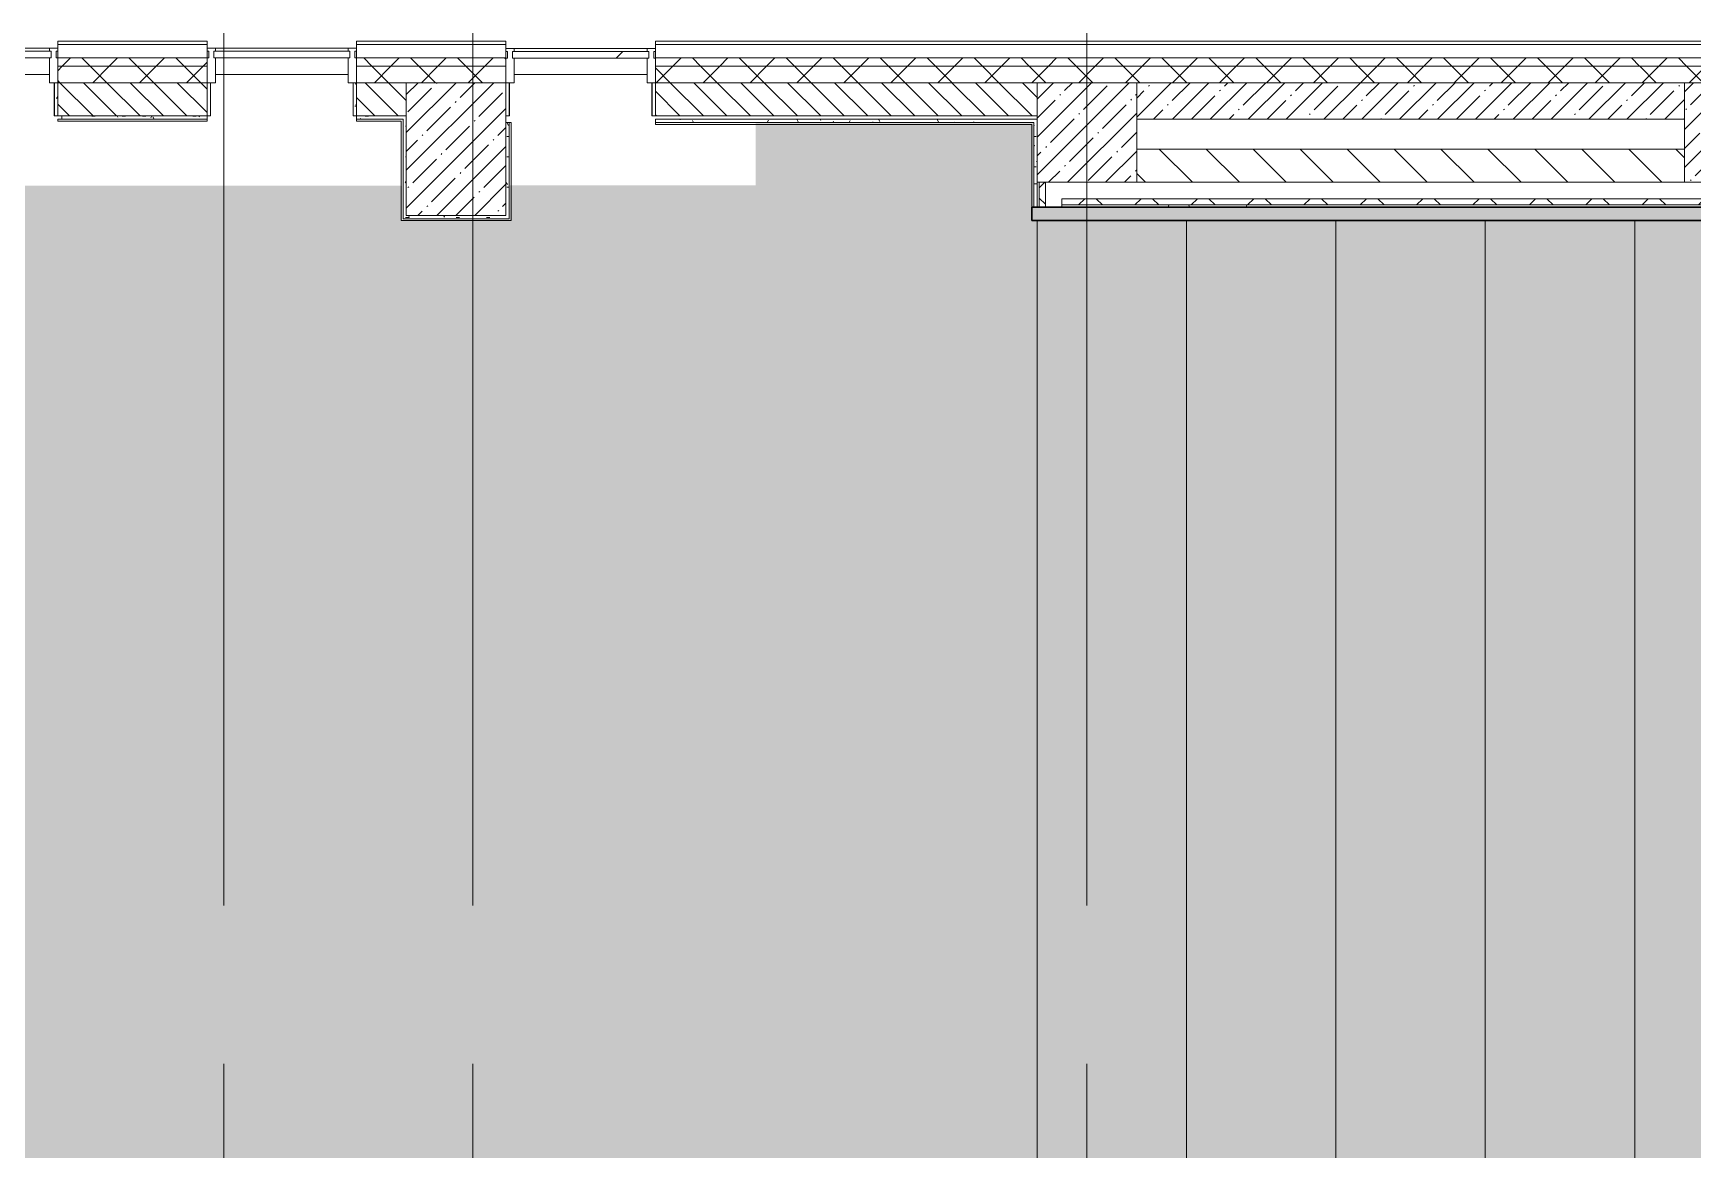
# Model space of a CAD drawing. Header units: millimetres. Extents: x -625 to 415037, y -3642 to 102118.
# Drawn here: x 164635 to 174632, y 95213 to 101937 of the extents above; entities that cross this region are included whole.
import ezdxf

# ---------------------------------------------------------------- set-up
doc = ezdxf.new("R2010")
doc.units = ezdxf.units.MM
doc.linetypes.add('Осевая', pattern=[6350, 1270, -952.5, 3175, -952.5])
doc.layers.add('A-AREA-PATT-1', color=7, linetype='Continuous', lineweight=5, true_color=0xa5bae0, transparency=1)
for name, color, linetype, lineweight in [('A-GLAZ-CURT', 7, 'Continuous', 9), ('A-GLAZ-CURT-1', 7, 'Continuous', 5), ('A-GLAZ-CURT-2', 7, 'Continuous', 20), ('A-GLAZ-CWMG', 7, 'Continuous', 9), ('A-GLAZ-CWMG-1', 7, 'Continuous', 20), ('A-WALL', 7, 'Continuous', 5), ('A-WALL-2', 7, 'Continuous', 30), ('I-WALL', 7, 'Continuous', 5), ('S-COLS', 7, 'Continuous', 9), ('S-COLS-1', 7, 'Continuous', 5), ('S-STRS', 7, 'Continuous', 9), ('Оси', 7, 'Continuous', 9), ('Оси-2', 7, 'Осевая', 9)]:
    doc.layers.add(name, color=color, linetype=linetype, lineweight=lineweight)
for name, color, linetype, lineweight, true_color in [('A-WALL-1', 9, 'Continuous', 5, 0x808080), ('A-WALL-FNSH-1', 9, 'Continuous', 5, 0x808080), ('S-STRS-1', 7, 'Continuous', 9, 0xeef6ff)]:
    doc.layers.add(name, color=color, linetype=linetype, lineweight=lineweight, true_color=true_color)
pattern_1 = [(45, (148772.12, 0), (-141.4214, 141.4214), []), (135, (148772.12, 0), (-141.4214, -141.4214), [])]
pattern_2 = [(0, (148772.123, 0), (243.84, 60.96), [20.117, -162.763, 20.117, -162.763, -975.36]), (0, (148772.123, 0), (243.84, 60.96), [-365.76, 20.117, -345.643, 20.117, -162.763, -426.72]), (0, (148772.123, 0), (243.84, 60.96), [-914.4, 20.117, -101.803, 20.117, -284.683]), (120, (148863.563, 30.48), (-174.71291, 180.69163), [20.117, -162.763, 20.117, -162.763, -975.36]), (120, (148863.563, 30.48), (-174.71291, 180.69163), [-365.76, 20.117, -345.643, 20.117, -162.763, -426.72]), (120, (148863.563, 30.48), (-174.71291, 180.69163), [-914.4, 20.117, -101.803, 20.117, -284.683]), (240, (148894.043, 152.4), (-69.12709, -241.65163), [20.117, -162.763, 20.117, -162.763, -975.36]), (240, (148894.043, 152.4), (-69.12709, -241.65163), [-365.76, 20.117, -345.643, 20.117, -162.763, -426.72]), (240, (148894.043, 152.4), (-69.12709, -241.65163), [-914.4, 20.117, -101.803, 20.117, -284.683])]
pattern_3 = [(135, (148772.12, 0), (-169.7056, -169.7056), []), (225, (148772.12, 0), (169.7056, -169.7056), [])]

# ---------------------------------------------------------------- blocks, each defined once
blk = doc.blocks.new('BSC_Колонна _Прямоугольная - 600х600-V297-Объем проектирования 2 этажа')
at = {"layer": 'S-COLS-1'}
h = blk.add_hatch(dxfattribs=at)
h.set_pattern_fill('FP_29', color=256, style=0, pattern_type=2)
h.set_pattern_definition([(45, (-26110, -26800), (-114.04925, 114.04925), []), (45, (-25995.95, -26800), (-114.04925, 114.04925), [201.613, -40.323, 6.706, -33.617])])
h.paths.add_polyline_path([(300, -300), (300, 300), (-300, 300), (-300, -300)])
for p, q in [((300, 300), (-300, 300)), ((-300, 300), (-300, -300)), ((300, -300), (300, 300)), ((-300, -300), (300, -300))]:
    blk.add_line(p, q, dxfattribs=at)
blk = doc.blocks.new('Прямоугольный импост - Импост структурный с накладкой - 190мм-22856075-Объем проектирования 2 этажа')
at = {"layer": 'A-GLAZ-CWMG-1'}
for p, q in [((0, 190), (-50, 190)), ((-50, 190), (-50, 40)), ((0, 40), (0, 190)), ((-50, 40), (-40, 40)), ((-40, 0), (-50, 0)), ((-50, 0), (-50, -17)), ((-40, 40), (-40, 0)), ((-10, 0), (-10, 40)), ((-10, 40), (0, 40)), ((0, 0), (-10, 0)), ((0, -17), (0, 0)), ((-50, -17), (0, -17))]:
    blk.add_line(p, q, dxfattribs=at)
blk = doc.blocks.new('Прямоугольный импост - Импост структурный с накладкой - 190мм-V301-Объем проектирования 2 этажа')
at = {"layer": 'A-GLAZ-CWMG-1'}
for p, q in [((0, 190), (-50, 190)), ((-50, 190), (-50, 40)), ((0, 40), (0, 188.3)), ((-50, 40), (-40, 40)), ((-40, 0), (-50, 0)), ((-50, 0), (-50, -17)), ((-40, 40), (-40, 0)), ((-10, 0), (-10, 40)), ((-10, 40), (0, 40)), ((0, 0), (-10, 0)), ((0, -17), (0, 0)), ((-50, -17), (0, -17))]:
    blk.add_line(p, q, dxfattribs=at)
blk = doc.blocks.new('Системная панель - Стекло - 40мм-V317-Объем проектирования 2 этажа')
at = {"layer": 'A-GLAZ-CURT-1'}
h = blk.add_hatch(dxfattribs=at)
h.set_pattern_fill('FP_51', color=256, style=0, pattern_type=2)
h.set_pattern_definition([(45, (-17560.26, -27090), (-565.685, 565.685), [400, -1200]), (45, (-17960.26, -27290), (-565.685, 565.685), [1200, -400]), (45, (-17160.26, -27490), (-565.685, 565.685), [400, -1200])])
h.paths.add_polyline_path([(400, -40), (410, -40), (410, 0), (-410, 0), (-410, -40), (97.4, -40)])
at = {"layer": 'A-GLAZ-CURT-2'}
for p, q in [((410, 0), (-410, 0)), ((-410, 0), (-410, -40)), ((-410, -40), (410, -40)), ((410, -40), (410, 0))]:
    blk.add_line(p, q, dxfattribs=at)
blk = doc.blocks.new('Системная панель - Стекло - 40мм-V318-Объем проектирования 2 этажа')
at = {"layer": 'A-GLAZ-CURT-1'}
h = blk.add_hatch(dxfattribs=at)
h.set_pattern_fill('FP_52', color=256, style=0, pattern_type=2)
h.set_pattern_definition([(45, (-19360.26, -27088.3), (-565.685, 565.685), [400, -1200]), (45, (-19760.26, -27288.3), (-565.685, 565.685), [1200, -400]), (45, (-18960.26, -27488.3), (-565.685, 565.685), [400, -1200])])
h.paths.add_polyline_path([(-257.1, -40), (410, -38.3), (410, 0), (-410, 0), (-410, -40), (-400, -40)])
at = {"layer": 'A-GLAZ-CURT-2'}
for p, q in [((410, 0), (-410, 0)), ((-410, 0), (-410, -40)), ((-410, -40), (410, -40)), ((410, -40), (410, 0))]:
    blk.add_line(p, q, dxfattribs=at)
blk = doc.blocks.new('Прямоугольный импост - Импост структурный с накладкой - 160мм Темный-33186089-Объем проектирования 2 этажа')
at = {"layer": 'A-GLAZ-CWMG'}
for p, q in [((16960.3, 27307), (17760.3, 27307)), ((16960.3, 27150), (17760.3, 27150))]:
    blk.add_line(p, q, dxfattribs=at)
blk = doc.blocks.new('Прямоугольный импост - Импост структурный с накладкой - 190мм-V342-Объем проектирования 2 этажа')
at = {"layer": 'A-GLAZ-CWMG-1'}
for p, q in [((-50, 40), (-50, 190)), ((-50, 190), (0, 190)), ((0, 190), (0, 40)), ((-40, 40), (-50, 40)), ((-50, -17), (-50, 0)), ((-50, 0), (-40, 0)), ((-40, 0), (-40, 40)), ((-10, 40), (-10, 0)), ((0, 40), (-10, 40)), ((-10, 0), (0, 0)), ((0, 0), (0, -17)), ((0, -17), (-50, -17))]:
    blk.add_line(p, q, dxfattribs=at)
blk = doc.blocks.new('Прямоугольный импост - Импост структурный с накладкой - 190мм-22856073-Объем проектирования 2 этажа')
at = {"layer": 'A-GLAZ-CWMG-1'}
for p, q in [((-50, 40), (-50, 190)), ((-50, 190), (0, 190)), ((0, 190), (0, 40)), ((-40, 40), (-50, 40)), ((-50, -17), (-50, 0)), ((-50, 0), (-40, 0)), ((-40, 0), (-40, 40)), ((-10, 40), (-10, 0)), ((0, 40), (-10, 40)), ((-10, 0), (0, 0)), ((0, 0), (0, -17)), ((0, -17), (-50, -17))]:
    blk.add_line(p, q, dxfattribs=at)
blk = doc.blocks.new('BSC_Колонна _Прямоугольная - 600х600-V356-Объем проектирования 2 этажа')
at = {"layer": 'S-COLS-1'}
h = blk.add_hatch(dxfattribs=at)
h.set_pattern_fill('FP_102', color=256, style=0, pattern_type=2)
h.set_pattern_definition([(45, (-22210, -26800), (-114.04925, 114.04925), []), (45, (-22095.95, -26800), (-114.04925, 114.04925), [201.613, -40.323, 6.706, -33.617])])
h.paths.add_polyline_path([(300, -300), (300, 300), (-300, 300), (-300, -300), (-150, -300)])
for p, q in [((300, 300), (-300, 300)), ((-300, 300), (-300, -300)), ((300, -300), (300, 300)), ((-300, -300), (300, -300))]:
    blk.add_line(p, q, dxfattribs=at)
blk = doc.blocks.new('Перекрытия 3 - Перекрытия 4-20977624-Объем проектирования 2 этажа')
at = {"layer": 'S-STRS-1'}
for points in [[(21910, 20500), (22810, 20500), (22810, 26270.4), (21910, 26270.4), (21910, 21105.5)], [(23390, 20500), (23710, 20500), (23710, 26270.4), (22810, 26270.4), (22810, 20500)], [(24590, 20500), (24610, 20500), (24610, 26270.4), (23710, 26270.4), (23710, 20500), (24290, 20500)], [(25510, 20500), (25510, 26270.4), (24610, 26270.4), (24610, 20500), (25490, 20500)], [(26390, 20500), (26410, 20500), (26410, 26270.4), (25510, 26270.4), (25510, 20500), (26090, 20500)], [(27290, 20500), (27310, 20500), (27310, 26270.4), (26410, 26270.4), (26410, 20500), (26990, 20500)], [(28190, 20500), (28210, 20500), (28210, 26270.4), (27310, 26270.4), (27310, 20500), (27890, 20500)], [(28210, 20500), (29110, 20500), (29110, 26270.4), (28210, 26270.4), (28210, 21105.5)], [(29690, 20500), (30010, 20500), (30010, 26270.4), (29110, 26270.4), (29110, 20500)]]:
    blk.add_hatch(color=256, dxfattribs=at).paths.add_polyline_path(points)
h = blk.add_hatch(color=256, dxfattribs=at)
h.paths.add_polyline_path([(30449, 20500), (30449, 22000), (30010, 22000), (30010, 20500)])
h.paths.add_polyline_path([(30449, 22600), (30449, 26270.4), (30010, 26270.4), (30010, 22600)])
at = {"layer": 'S-STRS'}
for p, q in [((21910, 26270.4), (21910, 20500)), ((22810, 20500), (22810, 26270.4)), ((23710, 20500), (23710, 26270.4)), ((24610, 20500), (24610, 26270.4)), ((25510, 20500), (25510, 26270.4)), ((26410, 20500), (26410, 26270.4)), ((27310, 20500), (27310, 26270.4)), ((28210, 20500), (28210, 26270.4)), ((29110, 20500), (29110, 26270.4)), ((30010, 22600), (30010, 26270.4)), ((30010, 20500), (30010, 22000)), ((22490, 20500), (21910, 20500)), ((23390, 20500), (22810, 20500)), ((24290, 20500), (23710, 20500)), ((25190, 20500), (24610, 20500)), ((26090, 20500), (25510, 20500)), ((26990, 20500), (26410, 20500)), ((27890, 20500), (27310, 20500)), ((28790, 20500), (28210, 20500)), ((29690, 20500), (29110, 20500)), ((30449, 20500), (30010, 20500))]:
    blk.add_line(p, q, dxfattribs=at)
blk = doc.blocks.new('BSC_Колонна _Прямоугольная - 600х800-V413-Объем проектирования 2 этажа')
at = {"layer": 'S-COLS-1'}
h = blk.add_hatch(dxfattribs=at)
h.set_pattern_fill('FP_161', color=256, style=0, pattern_type=2)
h.set_pattern_definition([(45, (-18410.26, -26700), (-114.04925, 114.04925), []), (45, (-18296.2, -26700), (-114.04925, 114.04925), [201.613, -40.323, 6.706, -33.617])])
h.paths.add_polyline_path([(-300, -400), (300, -400), (300, 400), (-300, 400)])
for p, q in [((300, 400), (-300, 400)), ((-300, 400), (-300, -400)), ((300, -400), (300, 400)), ((-300, -400), (300, -400))]:
    blk.add_line(p, q, dxfattribs=at)
blk = doc.blocks.new('Системная панель - Стекло - 40мм-V432-Объем проектирования 2 этажа')
at = {"layer": 'A-GLAZ-CURT-1'}
h = blk.add_hatch(dxfattribs=at)
h.set_pattern_fill('FP_185', color=256, style=0, pattern_type=2)
h.set_pattern_definition([(45, (-15760.26, -27090), (-565.685, 565.685), [400, -1200]), (45, (-16160.26, -27290), (-565.685, 565.685), [1200, -400]), (45, (-15360.26, -27490), (-565.685, 565.685), [400, -1200])])
h.paths.add_polyline_path([(400, -40), (410, -40), (410, 0), (-410, 0), (-410, -40), (-270.8, -40)])
at = {"layer": 'A-GLAZ-CURT-2'}
for p, q in [((410, 0), (-410, 0)), ((-410, 0), (-410, -40)), ((-410, -40), (410, -40)), ((410, -40), (410, 0))]:
    blk.add_line(p, q, dxfattribs=at)
blk = doc.blocks.new('Стены наклон_ амфитеатр1 - Стены наклон_ амфитеатр-33007412-Объем проектирования 2 этажа')
at = {"layer": 'A-WALL-2'}
for p, q in [((21879, 26351.1), (21879, 26270.4)), ((30610, 26351.1), (21879, 26351.1)), ((30610, 26270.4), (30610, 26351.1)), ((21879, 26270.4), (30610, 26270.4))]:
    blk.add_line(p, q, dxfattribs=at)
blk = doc.blocks.new('2floor')
at = {"layer": 'A-AREA-PATT-1'}
h = blk.add_hatch(color=256, dxfattribs=at)
h.paths.add_polyline_path([(170888.2, 13760), (171341.6, 13760), (171341.6, 14000), (169002.6, 14000), (169002.6, 13760), (170661.6, 13760)])
h.paths.add_polyline_path([(170656.6, 14980), (170661.6, 14980), (170661.6, 15090), (170656.6, 15090), (170656.6, 15350), (170651.1, 15350), (170651.1, 15380.7), (177322.1, 15380.7), (177322.1, 15430.8), (170662.1, 15430.8), (170662.1, 20500), (170682.1, 20500), (170682.1, 26270.4), (177322.1, 26270.4), (177322.1, 26345.5), (170656.6, 26345.5), (170656.6, 26854.5), (168987.6, 26854.5), (168987.6, 26481.7), (167507.9, 26481.7), (167507.9, 26274.5), (166856.9, 26274.5), (166855.3, 26479.5), (163552.6, 26479.5), (163552.1, 24659.5), (162482.1, 24659.5), (162482.4, 22226.5), (163107.6, 22226.5), (163107.6, 21574.5), (162482.1, 21574.5), (162482.4, 18484.5), (163107.6, 18484.5), (163107.6, 17826.5), (162482.1, 17826.5), (162483.9, 15225.5), (169002.6, 15225.5), (169002.6, 15203.4), (170651.1, 15201.6), (170651.1, 15200), (169002.6, 15200), (169002.6, 14980), (169843.5, 14980)])
at = {"layer": 'A-WALL'}
h = blk.add_hatch(dxfattribs=at)
h.set_pattern_fill('FP_24', color=256, style=0, pattern_type=2)
h.set_pattern_definition(pattern_1)
h.paths.add_polyline_path([(168382.4, 27200), (182482.1, 27200.7), (182482.1, 27250), (168382.4, 27250)])
h.paths.add_polyline_path([(164807.4, 27200), (165682.4, 27200), (165682.4, 27250), (164782.4, 27250), (164782.4, 27200)])
h.paths.add_polyline_path([(162682.4, 27200), (163882.4, 27200), (163882.4, 27250), (162461.1, 27250), (162461.1, 27200), (162616.2, 27200)])
h.paths.add_polyline_path([(166582.4, 27200), (167482.4, 27200), (167482.4, 27250), (166582.4, 27250)])
h = blk.add_hatch(dxfattribs=at)
h.set_pattern_fill('FP_24', color=256, style=0, pattern_type=2)
h.set_pattern_definition(pattern_1)
h.paths.add_polyline_path([(177882.1, 27100), (182382.1, 27100), (182382.1, 27200), (168382.4, 27200), (168382.4, 27100), (177070.8, 27100)])
h.paths.add_polyline_path([(166582.4, 27100), (167482.4, 27100), (167482.4, 27200), (166582.4, 27200)])
h.paths.add_polyline_path([(164782.4, 27100), (165682.4, 27100), (165682.4, 27200), (164782.4, 27200)])
h.paths.add_polyline_path([(163882.4, 27100), (163882.4, 27200), (162461.1, 27200), (162461.1, 27100), (163532.1, 27100)])
h = blk.add_hatch(dxfattribs=at)
h.set_pattern_fill('FP_2', color=256, style=0, pattern_type=2)
h.set_pattern_definition([(135, (148772.12, 0), (-70.71068, -70.71068), [])])
h.paths.add_polyline_path([(168398, 26900), (170682.1, 26900), (170682.1, 27100), (168382.4, 27100), (168382.4, 26900)])
h.paths.add_polyline_path([(164795.7, 26900), (165682.4, 26900), (165682.4, 27100), (164782.4, 27100), (164782.4, 26900)])
h.paths.add_polyline_path([(166882.4, 26900), (166882.4, 27100), (166582.4, 27100), (166582.4, 26900)])
h.paths.add_polyline_path([(163082.1, 26900), (163882.4, 26900), (163882.4, 27100), (163082.1, 27100), (163082.1, 26987.7)])
at = {"layer": 'I-WALL'}
h = blk.add_hatch(dxfattribs=at)
h.set_pattern_fill('FP_191', color=256, style=0, pattern_type=2)
h.set_pattern_definition(pattern_2)
h.paths.add_polyline_path([(164782.4, 26900), (164782.4, 27100), (164762.4, 27097.8), (164762.4, 26900)])
h = blk.add_hatch(dxfattribs=at)
h.set_pattern_fill('FP_191', color=256, style=0, pattern_type=2)
h.set_pattern_definition(pattern_2)
h.paths.add_polyline_path([(165682.4, 26900), (165702.4, 26900.5), (165702.4, 27100), (165682.4, 27100)])
h = blk.add_hatch(dxfattribs=at)
h.set_pattern_fill('FP_191', color=256, style=0, pattern_type=2)
h.set_pattern_definition(pattern_2)
h.paths.add_polyline_path([(166562.4, 26900), (166582.4, 26900), (166582.4, 27100), (166562.4, 27097.8), (166562.4, 26901.6)])
h = blk.add_hatch(dxfattribs=at)
h.set_pattern_fill('FP_1', color=256, style=0, pattern_type=2)
h.set_pattern_definition([(45, (148772.12, 0), (-114.04925, 114.04925), []), (45, (148886.17, 0), (-114.04925, 114.04925), [201.612, -40.322, 6.706, -33.617])])
h.paths.add_polyline_path([(181407.3, 26880), (181782.1, 26880), (181782.1, 27100), (179382.1, 27100), (179382.1, 26880), (179961.8, 26880)])
h.paths.add_polyline_path([(171289, 26880), (174582.1, 26880), (174582.1, 27100), (171282.1, 27100), (171282.1, 26880)])
h.paths.add_polyline_path([(175182.1, 26880), (178782.1, 26880), (178782.1, 27100), (175182.1, 27100), (175182.1, 26994.1)])
h = blk.add_hatch(dxfattribs=at)
h.set_pattern_fill('FP_191', color=256, style=0, pattern_type=2)
h.set_pattern_definition(pattern_2)
h.paths.add_polyline_path([(165682.4, 26880), (165682.4, 26900), (164807.4, 26900), (164807.4, 26880), (165507.1, 26880)])
h.paths.add_polyline_path([(166582.4, 26880), (166882.4, 26880), (166882.4, 26900), (166582.4, 26900)])
h.paths.add_polyline_path([(163882.4, 26880), (163882.4, 26900), (163552.1, 26900), (163552.4, 26880), (163579.2, 26880)])
h = blk.add_hatch(dxfattribs=at)
h.set_pattern_fill('FP_191', color=256, style=0, pattern_type=2)
h.set_pattern_definition(pattern_2)
h.paths.add_polyline_path([(166862.4, 26280), (166882.4, 26280), (166882.4, 26880), (166862.4, 26878.1), (166862.4, 26300)])
h = blk.add_hatch(dxfattribs=at)
h.set_pattern_fill('FP_191', color=256, style=0, pattern_type=2)
h.set_pattern_definition(pattern_2)
h.paths.add_polyline_path([(167502.4, 26300), (167502.4, 26860), (167482.4, 26860), (167482.4, 26300)])
h = blk.add_hatch(dxfattribs=at)
h.set_pattern_fill('FP_191', color=256, style=0, pattern_type=2)
h.set_pattern_definition(pattern_2)
h.paths.add_polyline_path([(170662.1, 26860), (170682.1, 26860), (170682.1, 26880), (168382.4, 26880), (168382.4, 26860), (168398, 26860)])
h = blk.add_hatch(dxfattribs=at)
h.set_pattern_fill('FP_191', color=256, style=0, pattern_type=2)
h.set_pattern_definition(pattern_2)
h.paths.add_polyline_path([(170682.1, 26490), (170682.1, 26860), (170662.1, 26860), (170662.1, 26490)])
h = blk.add_hatch(dxfattribs=at)
h.set_pattern_fill('FP_23', color=256, style=0, pattern_type=2)
h.set_pattern_definition([(135, (148772.12, 0), (-141.4214, -141.4214), [])])
h.paths.add_polyline_path([(171282.1, 26500.1), (174582.1, 26501), (174582.1, 26700), (171282.1, 26700), (171282.1, 26501)])
h = blk.add_hatch(dxfattribs=at)
h.set_pattern_fill('FP_197', color=256, style=0, pattern_type=2)
h.set_pattern_definition(pattern_3)
h.paths.add_polyline_path([(170732.1, 26351.1), (170732.1, 26500), (170695.1, 26500), (170695.1, 26351.1)])
h = blk.add_hatch(dxfattribs=at)
h.set_pattern_fill('FP_197', color=256, style=0, pattern_type=2)
h.set_pattern_definition(pattern_3)
h.paths.add_polyline_path([(179239, 26364), (179245.1, 26364), (179245.1, 26401), (170832.1, 26401), (170832.1, 26364), (179232.1, 26364)])
h = blk.add_hatch(dxfattribs=at)
h.set_pattern_fill('FP_191', color=256, style=0, pattern_type=2)
h.set_pattern_definition(pattern_2)
h.paths.add_polyline_path([(167482.4, 26280), (167502.4, 26280), (167502.4, 26300), (166882.4, 26300), (166882.4, 26280), (166952.6, 26280)])
h = blk.add_hatch(dxfattribs=at)
h.set_pattern_fill('FP_196', color=256, style=0, pattern_type=2)
h.set_pattern_definition([(0, (148772.12, 0), (812.8, 203.2), [67.056, -542.544, 67.056, -542.544, -3251.2]), (0, (148772.12, 0), (812.8, 203.2), [-1219.2, 67.056, -1152.144, 67.056, -542.544, -1422.4]), (0, (148772.12, 0), (812.8, 203.2), [-3048, 67.056, -339.344, 67.056, -948.944]), (120, (149076.92, 101.6), (-582.3764, 602.3054), [67.056, -542.544, 67.056, -542.544, -3251.2]), (120, (149076.92, 101.6), (-582.3764, 602.3054), [-1219.2, 67.056, -1152.144, 67.056, -542.544, -1422.4]), (120, (149076.92, 101.6), (-582.3764, 602.3054), [-3048, 67.056, -339.344, 67.056, -948.944]), (240, (149178.52, 508), (-230.4236, -805.5054), [67.056, -542.544, 67.056, -542.544, -3251.2]), (240, (149178.52, 508), (-230.4236, -805.5054), [-1219.2, 67.056, -1152.144, 67.056, -542.544, -1422.4]), (240, (149178.52, 508), (-230.4236, -805.5054), [-3048, 67.056, -339.344, 67.056, -948.944])])
h.paths.add_polyline_path([(175182.1, 26351.1), (179232.1, 26351.1), (179232.1, 26364), (170832.1, 26364), (170832.1, 26351.1), (174282.1, 26351.1)])
at = {"layer": 'A-WALL'}
for p, q in [((165682.4, 27330), (164782.4, 27330)), ((167482.4, 27330), (166582.4, 27330)), ((182612.1, 27330), (168382.4, 27330)), ((165682.4, 27250), (164782.4, 27250)), ((165682.4, 27200), (164782.4, 27200)), ((167482.4, 27250), (166582.4, 27250)), ((167482.4, 27200), (166582.4, 27200)), ((182532.1, 27250), (168382.4, 27250)), ((182482.1, 27200), (168382.4, 27200)), ((165702.4, 27100), (164762.4, 27100)), ((166882.4, 27100), (166562.4, 27100)), ((170682.1, 27100), (168362.4, 27100)), ((174582.1, 27100), (171282.1, 27100)), ((164762.4, 26900), (165702.4, 26900)), ((166882.4, 26900), (166562.4, 26900)), ((164807.4, 26880), (165682.4, 26880)), ((166582.4, 26880), (166862.4, 26880)), ((166862.4, 26880), (166862.4, 26280)), ((168382.4, 26860), (170662.1, 26860)), ((170662.1, 26849), (170662.1, 26860)), ((170695.1, 26351), (170695.1, 26500)), ((170732.1, 26351), (170732.1, 26500)), ((179282.1, 26401), (170832.1, 26401)), ((170832.1, 26401), (170832.1, 26351)), ((179245.1, 26364), (170832.1, 26364))]:
    blk.add_line(p, q, dxfattribs=at)
at = {"layer": 'A-WALL-1'}
for p, q in [((164782.4, 27330), (164782.4, 27100)), ((165682.4, 27100), (165682.4, 27330)), ((166582.4, 27330), (166582.4, 27100)), ((167482.4, 27100), (167482.4, 27330)), ((168382.4, 27330), (168382.4, 27100)), ((164762.4, 27100), (164762.4, 26900)), ((164782.4, 27100), (165682.4, 27100)), ((164782.4, 27100), (164782.4, 26900)), ((165682.4, 27100), (165682.4, 26880)), ((165702.4, 26900), (165702.4, 27100)), ((166562.4, 27100), (166562.4, 26900)), ((166582.4, 27100), (166882.4, 27100)), ((166582.4, 26880), (166582.4, 27100)), ((167502.4, 27100), (167482.4, 27100)), ((167502.4, 26900), (167502.4, 27100)), ((168362.4, 27100), (168362.4, 26900)), ((168382.4, 27100), (170682.1, 27100)), ((168382.4, 27100), (168382.4, 26900)), ((171282.1, 27100), (174582.1, 27100)), ((164807.4, 26900), (164807.4, 26880)), ((167482.4, 26900), (167502.4, 26900)), ((168362.4, 26900), (170682.1, 26900)), ((167502.4, 26860), (167482.4, 26860)), ((167502.4, 26280), (167502.4, 26860)), ((170682.1, 26880), (168382.4, 26880)), ((168382.4, 26880), (168382.4, 26860)), ((170662.1, 26860), (170662.1, 26490)), ((171282.1, 26880), (174582.1, 26880)), ((174582.1, 26700), (171282.1, 26700)), ((170682.1, 26490), (170682.1, 26500)), ((170682.1, 26500), (170682.1, 26351)), ((174582.1, 26501), (171282.1, 26501)), ((171282.1, 26500), (174582.1, 26500)), ((170662.1, 26490), (170682.1, 26490)), ((170682.1, 26351), (179232.1, 26351)), ((166862.4, 26280), (167502.4, 26280))]:
    blk.add_line(p, q, dxfattribs=at)
at = {"layer": 'A-WALL-FNSH-1'}
for p, q in [((165682.4, 27350), (164782.4, 27350)), ((164782.4, 27350), (164782.4, 27330)), ((165682.4, 27330), (165682.4, 27350)), ((167482.4, 27350), (166582.4, 27350)), ((166582.4, 27350), (166582.4, 27330)), ((167482.4, 27330), (167482.4, 27350)), ((182632.1, 27350), (168382.4, 27350)), ((168382.4, 27350), (168382.4, 27330)), ((164761.4, 27100), (164761.4, 26900)), ((164762.4, 27100), (164761.4, 27100)), ((165703.4, 27100), (165702.4, 27100)), ((165703.4, 26900), (165703.4, 27100)), ((166561.4, 27100), (166561.4, 26900)), ((166562.4, 27100), (166561.4, 27100)), ((167503.4, 27100), (167502.4, 27100)), ((167503.4, 26900), (167503.4, 27100)), ((168361.4, 27100), (168361.4, 26900)), ((168362.4, 27100), (168361.4, 27100)), ((164761.4, 26900), (164762.4, 26900)), ((165702.4, 26900), (165703.4, 26900)), ((166561.4, 26900), (166562.4, 26900)), ((167502.4, 26900), (167503.4, 26900)), ((168361.4, 26900), (168362.4, 26900)), ((164807.4, 26880), (164782.4, 26880)), ((164782.4, 26880), (164782.4, 26869)), ((164782.4, 26869), (165682.4, 26869)), ((165682.4, 26869), (165682.4, 26880)), ((166582.4, 26880), (166582.4, 26869)), ((166582.4, 26869), (166851.4, 26869)), ((166851.4, 26869), (166851.4, 26269)), ((167513.4, 26860), (167502.4, 26860)), ((167513.4, 26269), (167513.4, 26860)), ((168382.4, 26860), (168382.4, 26849)), ((168382.4, 26849), (170651.1, 26849)), ((170651.1, 26849), (170651.1, 26351)), ((170662.1, 26351), (170662.1, 26849)), ((170651.1, 26351), (170662.1, 26351)), ((166851.4, 26269), (167513.4, 26269))]:
    blk.add_line(p, q, dxfattribs=at)
at = {"layer": 'Оси'}
for p, q in [((165782.1, 22398.1), (165782.1, 27398.1)), ((167282.1, 22398.1), (167282.1, 27398.1)), ((170982.1, 22398.1), (170982.1, 27398.1))]:
    blk.add_line(p, q, dxfattribs=at)
at = {"layer": 'Оси-2'}
for p, q in [((165782.1, 3093.7), (165782.1, 22398.1)), ((167282.1, 3093.7), (167282.1, 22398.1)), ((170982.1, 3093.7), (170982.1, 22398.1))]:
    blk.add_line(p, q, dxfattribs=at)
at = {"layer": 'A-GLAZ-CURT'}
for name, p in [('Системная панель - Стекло - 40мм-V432-Объем проектирования 2 этажа', (164332.4, 27290)), ('Системная панель - Стекло - 40мм-V317-Объем проектирования 2 этажа', (166132.4, 27290)), ('Системная панель - Стекло - 40мм-V318-Объем проектирования 2 этажа', (167932.4, 27288.3))]:
    blk.add_blockref(name, p, dxfattribs=at)
at = {"layer": 'A-GLAZ-CWMG'}
for p in [(146972.1, 0), (148772.1, 0), (150572.1, -1.7)]:
    blk.add_blockref('Прямоугольный импост - Импост структурный с накладкой - 160мм Темный-33186089-Объем проектирования 2 этажа', p, dxfattribs=at)
at = {"layer": 'A-GLAZ-CWMG', "extrusion": (0, 0, -1), "rotation": 180}
for name, p in [('Прямоугольный импост - Импост структурный с накладкой - 190мм-V342-Объем проектирования 2 этажа', (-164782.4, 27290)), ('Прямоугольный импост - Импост структурный с накладкой - 190мм-V342-Объем проектирования 2 этажа', (-166582.4, 27290)), ('Прямоугольный импост - Импост структурный с накладкой - 190мм-22856073-Объем проектирования 2 этажа', (-168382.4, 27288.3))]:
    blk.add_blockref(name, p, dxfattribs=at)
at = {"layer": 'A-GLAZ-CWMG', "rotation": 180}
for name, p in [('Прямоугольный импост - Импост структурный с накладкой - 190мм-22856075-Объем проектирования 2 этажа', (165682.4, 27290)), ('Прямоугольный импост - Импост структурный с накладкой - 190мм-V301-Объем проектирования 2 этажа', (167482.4, 27288.3))]:
    blk.add_blockref(name, p, dxfattribs=at)
at = {"layer": 'A-WALL'}
blk.add_blockref('Стены наклон_ амфитеатр1 - Стены наклон_ амфитеатр-33007412-Объем проектирования 2 этажа', (148772.1, 0), dxfattribs=at)
at = {"layer": 'S-COLS'}
for name, p in [('BSC_Колонна _Прямоугольная - 600х800-V413-Объем проектирования 2 этажа', (167182.4, 26700)), ('BSC_Колонна _Прямоугольная - 600х600-V356-Объем проектирования 2 этажа', (170982.1, 26800)), ('BSC_Колонна _Прямоугольная - 600х600-V297-Объем проектирования 2 этажа', (174882.1, 26800))]:
    blk.add_blockref(name, p, dxfattribs=at)
at = {"layer": 'S-STRS'}
blk.add_blockref('Перекрытия 3 - Перекрытия 4-20977624-Объем проектирования 2 этажа', (148772.1, 0), dxfattribs=at)

msp = doc.modelspace()

# ---------------------------------------------------------------- block references
msp.add_blockref('2floor', (0, 74539.4))

doc.saveas('drawing.dxf')
